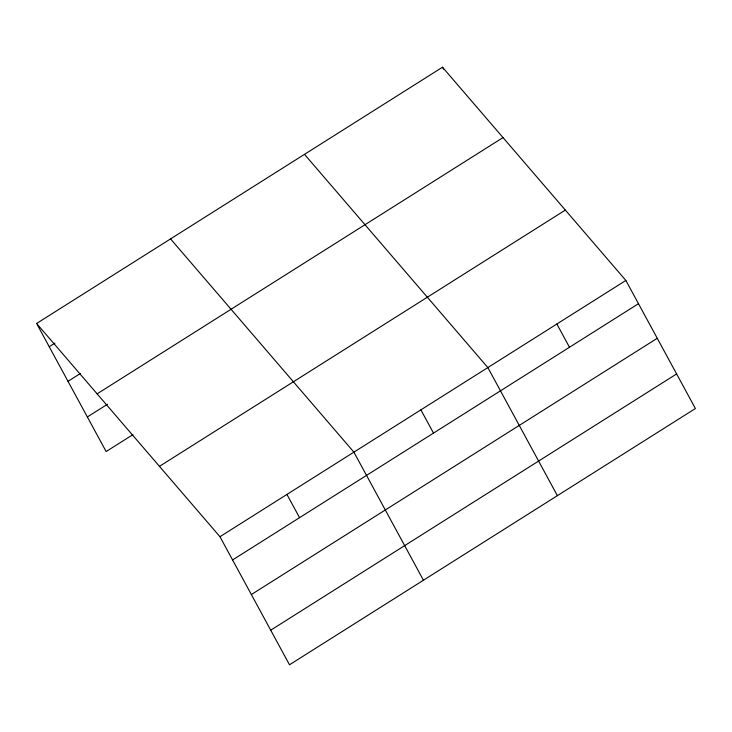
<?xml version="1.0" encoding="UTF-8"?>
<svg xmlns="http://www.w3.org/2000/svg" width="732" height="732" viewBox="0 0 732 732"><rect width="100%" height="100%" fill="white"/><g stroke="black" fill="none" stroke-linecap="round" stroke-linejoin="round"><path stroke-width="1.1" d="M36.6 323.471L442.503 67.216L625.86 280.457L695.4 408.529L289.497 664.784L219.957 536.712L36.6 323.471L106.14 451.543L132.931 434.634M49.218 346.721L54.964 343.088M68.003 381.308L80.438 373.457M97.109 393.843L503.012 137.579M87.355 416.956L107.448 404.265M159.448 466.348L565.351 210.084M219.957 536.712L625.86 280.457M232.575 559.953L638.478 303.698M251.36 594.549L657.263 338.294M270.712 630.197L676.615 373.933M304.494 154.342L487.851 367.583L557.391 495.656M170.547 238.907L353.904 452.147L423.444 580.22M442.503 67.216L443.555 69.147M556.86 324.02L569.478 347.261M420.882 409.865L433.5 433.106M286.935 494.429L299.553 517.67"/></g></svg>
